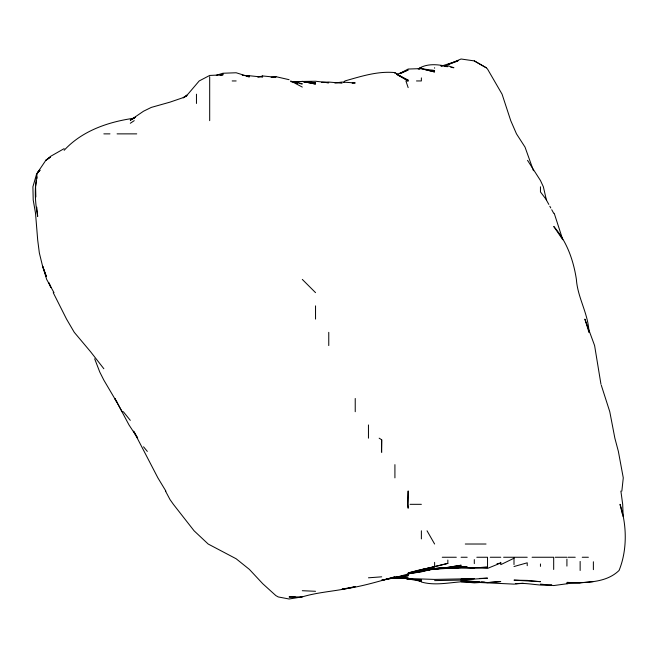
<?xml version="1.0" encoding="UTF-8"?>
<svg xmlns="http://www.w3.org/2000/svg" width="658" height="658" viewBox="0 0 658 658"><rect width="100%" height="100%" fill="white"/><g stroke="black" fill="none" stroke-linecap="round" stroke-linejoin="round"><path stroke-width="0.99" d="M381.459 451.404L381.689 439.783L379.156 438.179M621.843 491.098L623.274 477.864L618.372 451.404L614.86 438.179L609.777 411.711L601.297 385.251M36.56 180.851L35.581 186.798L35.853 196.972M36.881 178.877L37.21 176.895M343.747 82.266L344.924 80.95C361.193 76.344 377.782 70.908 394.915 72.602L408.149 80.95L405.912 80.95L408.149 87.621M39.784 170.093L37.243 173.564C34.265 187.769 34.997 202.236 37.695 216.392L36.758 207.147M64.155 150.304C82.168 130.745 108.364 121.837 134.084 118.201M39.899 170.34L37.695 172.338L45.813 160.33L50.921 156.152L64.155 148.626M39.899 170.208L36.725 173.564L32.9 186.798L33.213 200.024L35.524 213.258L37.695 240.063L39.348 252.952L42.581 266.177L46.373 276.574L42.63 266.177L46.669 279.411L53.997 292.637M418.192 68.967C426.664 63.078 438.318 64.328 447.843 66.631L444.783 66.499M419.82 68.884L421.375 67.716L419.722 68.835M130.309 123.268L134.232 120.644M186.453 96.002L183.228 97.828L187.933 94.184L199.193 80.95L209.688 75.448L222.922 74.823L222.922 73.811M134.717 117.856L130.309 120.249L143.534 111.21L151.299 107.41L170.003 102.138L183.228 97.606L187.259 95.468M400.212 73.318L408.149 69.041L421.375 68.597L434.609 71.944L421.375 68.712L434.609 70.521L431.558 70.381M130.309 119.855L135.597 117.14M513.997 558.239L500.763 564.663L500.763 562.343M401.092 73.285L408.149 69.995L396.807 74.403M457.294 61.194L447.843 64.64L461.069 59.006L474.303 60.906L486.155 67.716L487.529 69.065L502.07 94.184L510.74 120.644L516.489 133.87L525.026 147.104L533.465 170.726M165.52 491.098L170.003 499.562L173.375 504.324L194.077 530.792L208.167 544.018L236.148 558.765L249.382 569.392L262.739 583.712L275.842 595.589L278.268 596.946L289.076 598.994L302.302 596.88C319.591 591.608 337.809 591.262 355.23 586.673L341.995 589.173C360.074 587.117 377.445 581.672 394.915 576.877L381.689 580.381L394.915 577.699L420.372 570.478L408.149 573.57C425.372 568.866 443.303 567.681 461.069 566.949L447.843 567.558L424.435 569.927M441.37 66.121L458.239 60.692M216.309 75.292L222.922 73.244L236.148 72.767L249.382 76.863L246.544 76.353M421.375 569.425L408.149 572.97L447.843 563.396L447.843 560.04M567.369 583.712L553.682 585.562L540.457 584.098M513.997 566.522L527.222 562.812L527.222 565.691M247.49 76.254L249.382 75.736L262.616 77.126L262.616 75.95L275.842 77.266L275.842 76.641L271.121 77.356M421.375 569.836L447.843 563.396M257.887 77.208L262.616 75.95M300.813 596.946L302.302 596.567M247.49 76.567L249.382 75.736M433.63 568.833L421.375 571.843L408.149 573.809L421.375 571.539M422.313 571.325L433.663 568.808M566.916 583.712C584.773 581.828 605.056 583.934 619.063 570.478C627.337 550.211 626.975 525.026 620.025 504.324L622.271 513.775M411.933 572.402L421.375 570.478L434.609 568.792L431.722 569.203M496.979 563.75L500.763 562.985L487.529 568.405L471.251 567.541M381.689 580.15L408.149 575.182L395.861 577.025M411.933 572.444L434.609 568.767L431.558 569.17M220.085 75.366L222.922 74.823M414.088 571.786L421.375 570.42L447.843 567.541M422.321 569.252L434.609 566.957M413.816 571.868L434.609 568.857L460.057 566.834M428.843 569.54L426.919 569.853L429.806 569.491M416.654 571.243L421.375 570.478M523.2 583.243L513.997 584.123L461.069 581.614L474.303 582.873L484.477 582.215M413.816 571.777L434.609 568.915M334.873 83.031L341.995 82.061L355.23 82.933L352.17 83.237M426.466 569.828L429.518 569.433M395.935 577.058L408.149 575.75L395.935 577.025M422.395 570.371L424.435 570.157M426.466 569.943L434.609 569.08L431.558 569.285M414.252 571.662L434.609 569.195L461.069 567.525L447.843 567.928L474.303 568.29L471.251 568.199M296.199 81.937L302.302 81.362L315.536 84.059L302.302 81.444L315.536 81.247L328.761 82.743L326.73 82.719M467.18 567.089L435.629 568.8L466.16 566.851M580.142 582.766L566.916 582.42L580.142 582.782L593.376 581.614M435.629 568.783L451.914 567.55L458.017 567.772M297.219 81.929L302.302 81.502L291.107 81.773M368.455 577.806L381.689 576.827M426.466 569.639L428.506 569.499M476.803 557.252L487.529 557.252L487.529 567.147L474.303 568.035L461.069 567.171L467.18 567.171L462.089 566.834M551.651 584.806C539.593 586.508 527.872 582.297 515.765 583.712M453.946 567.443L467.18 567.361M321.639 82.34L328.761 82.053L341.995 83.179M478.374 567.509L472.263 567.533M481.426 567.385L487.529 567.147M479.394 578.472L487.529 578.152L474.303 579.065L461.069 579.172L474.303 578.645L434.609 579.418L392.884 578.012M249.382 76.106L242.259 75.259M434.609 580.603L461.069 580.101M440.72 65.899L447.843 65.71L453.897 67.716L450.87 67.387M408.149 577.658L392.884 577.666M295.286 596.946L289.076 596.954L302.129 596.946M232.184 80.95L236.148 80.95M416.489 80.95L421.375 80.95L421.375 77.899M103.849 133.87L109.968 133.87M117.075 133.87L136.724 133.87M410.09 504.324L421.375 504.324M465.288 544.018L486.04 544.018M442.266 557.252L456.307 557.252M461.069 557.252L467.18 557.252M490.218 557.252L500.763 557.252M503.617 557.252L513.997 557.252L513.997 564.539M514.457 557.252L527.222 557.252M532.083 557.252L553.682 557.252L553.682 569.474M555.212 557.252L566.916 557.252M568.068 557.252L575.232 557.252M582.24 557.252L588.375 557.252M476.334 581.927C458.001 579.682 439.412 587.109 421.375 582.026L421.375 581.45L416.654 580.06M394.915 578.127L408.149 578.415M302.302 590.711L315.536 591.287M479.394 581.878L461.069 580.57L487.529 582.651L500.763 581.549L487.529 582.544L481.426 582.042M295.689 82.941L297.581 83.212M299.472 83.492L302.302 83.903L290.968 81.37M403.42 578.102L421.375 581.277L416.654 579.945M406.257 79.618L408.149 80.029L396.684 74.296M275.842 76.641L289.076 79.684M290.704 80.95L302.302 87.078M396.684 74.42L408.149 80.95M486.155 67.716L474.303 60.906M302.302 279.411L315.536 292.637M143.534 446.798L147.326 451.404M123.326 411.711L130.309 420.355M103.849 368.743L90.615 351.775L74.272 332.331L66.54 319.097L53.216 292.637M546.609 200.024L540.457 191.93L540.457 186.798M527.527 160.33L540.457 180.514L543.368 186.798L546.403 200.024L548.83 204.432M134.24 432.002L137.686 438.179L129.009 424.945L117.075 402.556L103.849 380.127L99.761 372.025L94.662 358.791M165.882 491.098L157.887 477.864L133.607 431.122M427.034 530.792L434.609 544.018M117.075 402.507L114.829 398.485L122.158 411.711M549.8 206.201L550.771 207.961M551.741 209.729L553.682 213.258M48.963 282.981L50.921 287.456M48.963 283.014L50.921 287.521M554.209 213.258L562.763 239.718L553.765 226.484C566.801 241.404 573.439 260.075 576.392 279.411C577.601 297.778 588.425 313.817 588.968 332.331L584.872 319.097L594.602 345.565L600.968 384.305M620.889 491.098L622.698 504.324L623.134 516.538M593.376 561.768L593.376 569.647M580.142 561.43L580.142 570.478M566.916 559.135L566.916 566.102M540.457 563.964L540.457 566.374M474.303 559.613L474.303 563.618M434.609 67.716L434.609 68.21M434.609 562.368L434.609 566.735M421.375 530.792L421.375 538.894M394.915 72.602L394.915 73.416M394.915 464.638L394.915 477.864M381.689 439.783L381.689 452.581M368.455 424.945L368.455 438.179M355.23 398.485L355.23 411.711M328.761 332.331L328.761 345.565M315.536 305.871L315.536 319.097M209.688 76.715L209.688 120.644M196.462 94.184L196.462 103.471M408.149 491.098L407.549 504.324L408.149 508.247L408.149 491.098M420.528 67.716L418.981 68.893L420.528 67.716M50.205 157.213L45.871 160.33L50.197 157.213M424.994 570.165L423.078 570.478L424.994 570.198M461.069 565.238L447.843 567.402L434.609 568.52L447.843 567.402L461.069 565.238M527.222 580.414L513.997 580.15L540.457 581.68L527.222 580.414M421.375 579.978L408.149 579.13L404.366 578.02L408.149 579.114L421.375 579.978M315.536 82.768L302.302 81.469L315.536 82.768"/></g></svg>
